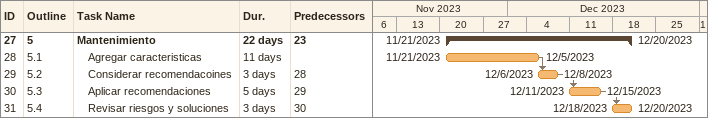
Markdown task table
| ID | WBS | Task | Duration | Start | Finish | Predecessors |
|---|---|---|---|---|---|---|
| 27 | 5 | **Mantenimiento** | 22d | 2023-11-21 | 2023-12-20 | 23 |
| 28 | 5.1 | Agregar caracteristicas | 11d | 2023-11-21 | 2023-12-05 |  |
| 29 | 5.2 | Considerar recomendacoines | 3d | 2023-12-06 | 2023-12-08 | 28 |
| 30 | 5.3 | Aplicar recomendaciones | 5d | 2023-12-11 | 2023-12-15 | 29 |
| 31 | 5.4 | Revisar riesgos y soluciones | 3d | 2023-12-18 | 2023-12-20 | 30 |
